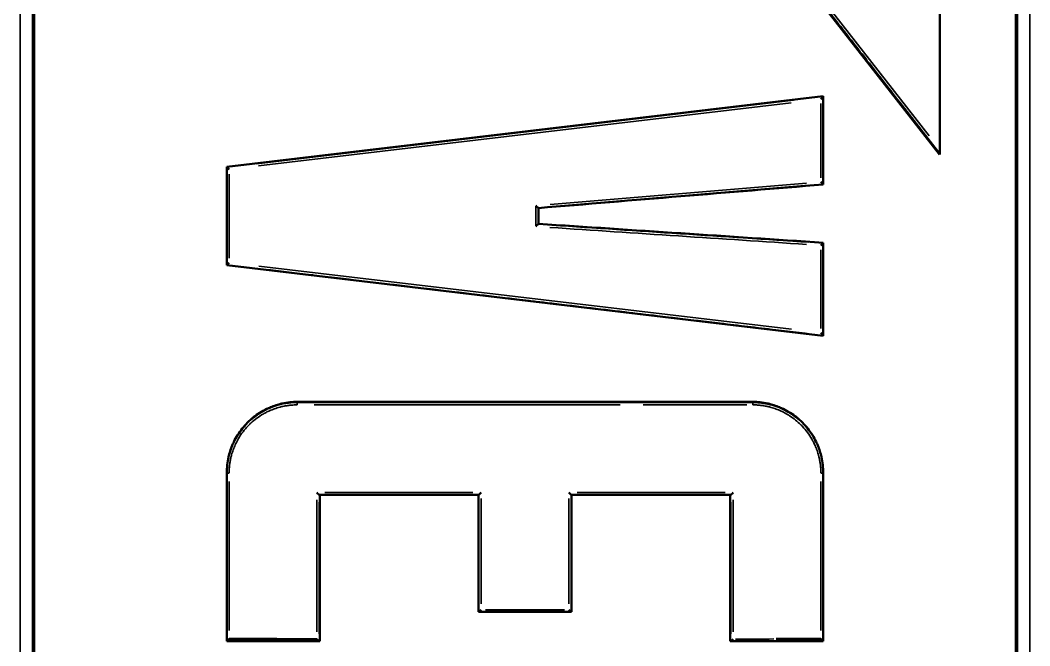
# Model space of a CAD drawing. Header units: millimetres. Extents: x 40 to 2195, y 40 to 1687.
# Drawn here: x 473.9 to 516.92, y 847.66 to 874.3 of the extents above; entities that cross this region are included whole.
import ezdxf

# ---------------------------------------------------------------- set-up
doc = ezdxf.new("R2010")
doc.units = ezdxf.units.MM
doc.header["$LTSCALE"] = 8
doc.layers.add('Visible (ISO)', color=7, linetype='Continuous', lineweight=50)
doc.layers.add('Visible Narrow (ISO)', color=7, linetype='Continuous', lineweight=35)

msp = doc.modelspace()

# ---------------------------------------------------------------- linework, layer by layer
at = {"layer": 'Visible (ISO)'}
for p, q in [((474.442, 930.218), (474.442, 831.294)), ((513.079, 892.137), (513.079, 868.798)), ((503.8, 880.45), (513.073, 868.578)), ((508.114, 871.062), (482.701, 868.053)), ((508.113, 871.046), (508.114, 871.062)), ((508.114, 871.062), (508.114, 867.305)), ((513.078, 868.631), (513.073, 868.578)), ((482.701, 868.053), (482.701, 863.872)), ((482.702, 868.038), (482.701, 868.053)), ((508.113, 867.321), (508.114, 867.305)), ((495.965, 866.318), (495.982, 866.303)), ((495.982, 866.303), (495.982, 865.629)), ((495.965, 865.611), (495.982, 865.629)), ((508.113, 864.808), (508.114, 864.827)), ((508.114, 864.827), (508.114, 860.864)), ((482.702, 863.884), (482.701, 863.872)), ((482.701, 863.872), (508.114, 860.864)), ((508.113, 860.876), (508.114, 860.864)), ((505.095, 858.048), (485.72, 858.048)), ((482.701, 855.028), (482.701, 847.855)), ((508.114, 855.028), (508.114, 847.855)), ((486.635, 854.087), (486.664, 854.084)), ((486.664, 854.084), (486.664, 847.855)), ((493.441, 854.087), (493.426, 854.084)), ((493.426, 854.084), (493.426, 849.101)), ((497.374, 854.087), (497.389, 854.084)), ((497.389, 854.084), (497.389, 849.101)), ((504.18, 854.087), (504.151, 854.084)), ((504.151, 854.084), (504.151, 847.855)), ((493.441, 849.099), (493.426, 849.101)), ((497.374, 849.099), (497.389, 849.101)), ((482.702, 847.851), (482.701, 847.855)), ((486.635, 847.851), (486.664, 847.855)), ((504.18, 847.851), (504.151, 847.855)), ((508.113, 847.851), (508.114, 847.855))]:
    msp.add_line(p, q, dxfattribs=at)
for centre, radius, start, end in [((515.408, 849.656), 1.6, 52.9009, 52.9025), ((515.408, 848.256), 1.25, 39.4588, 39.4624)]:
    msp.add_arc(centre, radius, start, end, dxfattribs=at)
for centre, major_axis, ratio, start_param, end_param in [((508.013, 870.933), (0.1, 0.112), 0.012149, 4.730044, 6.266444), ((513.078, 868.793), (0, 0.162), 0.005788, 3.2059, 4.742276), ((482.802, 867.949), (-0.1, 0.0888), 0.014858, 0.016289, 1.552436), ((496.56, 853.267), (397.122, 33.014), 0.03272, 1.538978, 1.569532), ((508.013, 867.414), (0.1, -0.0921), 0.015945, 0.017934, 1.553905), ((495.865, 866.41), (0.1, -0.092), 0.000427, 4.713902, 6.250028), ((495.865, 865.518), (0.1, 0.0935), 0.00262, 4.711069, 6.247308), ((496.328, 880.841), (-397.491, 26.543), 0.038157, 1.572475, 1.603001), ((508.013, 864.714), (0.1, 0.0936), 0.018756, 4.726414, 6.262529), ((482.802, 863.973), (-0.1, -0.0889), 0.011676, 4.733574, 6.269724), ((508.013, 860.989), (0.1, -0.112), 0.009637, 0.013914, 1.550317), ((486.535, 854.187), (0.1, -0.1), 0.025458, 4.715639, 6.251676), ((495.406, 851.689), (398.157, -0.053), 0.006014, 1.575769, 1.592755), ((493.541, 854.187), (-0.1, -0.1), 0.011994, 0.018047, 1.546589), ((497.274, 854.187), (0.1, -0.1), 0.011991, 4.739171, 6.265135), ((495.408, 851.689), (398.157, 0.012), 0.006014, 1.548835, 1.56582), ((504.28, 854.187), (-0.1, -0.1), 0.02546, 0.031509, 1.567548), ((493.541, 849.199), (-0.1, -0.1), 0.017467, 0.01257, 1.549369), ((497.274, 849.199), (0.1, -0.1), 0.017468, 4.734181, 6.270615), ((495.408, 851.064), (398.535, 0.01), 0.00493, 4.707454, 4.717322), ((482.802, 847.951), (-0.1, -0.1), 0.005369, 6.280922, 7.828102), ((495.408, 864.844), (399, 0), 0.042365, 4.680785, 4.685258), ((495.408, 864.844), (399, 0), 0.042365, 4.685258, 4.690146), ((486.535, 847.951), (0.1, -0.0999), 0.032309, 4.732714, 6.25852), ((504.28, 847.951), (-0.1, -0.1), 0.032307, 0.024669, 1.552106), ((495.408, 864.844), (399, 0), 0.042365, 4.739197, 4.743993), ((508.013, 847.951), (0.1, -0.1), 0.005371, 4.738233, 6.28545), ((495.402, 850.905), (398.318, 0.097), 0.007662, 4.680499, 4.690376), ((495.417, 850.905), (398.238, -0.067), 0.007666, 4.734398, 4.744277)]:
    msp.add_ellipse(centre, major_axis=major_axis, ratio=ratio, start_param=start_param, end_param=end_param, dxfattribs=at)
for points, knots in [([(474.495, 831.342), (474.495, 847.8), (474.495, 864.317), (474.495, 897.321), (474.495, 913.785), (474.495, 930.136)], [-9.905801, -9.905801, -9.905801, -9.905801, -4.95291, -4.95291, -0.00002, -0.00002, -0.00002, -0.00002]), ([(516.32, 831.342), (516.32, 847.8), (516.32, 864.317), (516.32, 897.321), (516.32, 913.785), (516.319, 930.136)], [-9.90586, -9.90586, -9.90586, -9.90586, -4.952944, -4.952944, -0.000029, -0.000029, -0.000029, -0.000029]), ([(516.373, 831.294), (516.373, 835.417), (516.373, 839.54), (516.373, 843.665), (516.373, 847.791), (516.373, 851.918), (516.373, 856.047), (516.373, 860.579), (516.373, 865.113), (516.373, 869.648), (516.373, 873.378), (516.373, 877.108), (516.373, 880.837), (516.373, 885.039), (516.373, 889.239), (516.373, 893.435), (516.373, 897.49), (516.373, 901.541), (516.373, 905.586), (516.373, 909.2), (516.373, 912.809), (516.373, 916.413), (516.373, 920.016), (516.372, 923.615), (516.372, 927.211), (516.372, 928.214), (516.372, 929.217), (516.372, 930.219)], [0, 0, 0, 0, 0.125, 0.125, 0.125, 0.25, 0.25, 0.25, 0.3871702, 0.3871702, 0.3871702, 0.5, 0.5, 0.5, 0.6271482, 0.6271482, 0.6271482, 0.75, 0.75, 0.75, 0.8597323, 0.8597323, 0.8597323, 0.9694057, 0.9694057, 0.9694057, 1, 1, 1, 1]), ([(485.72, 858.048), (485.493, 858.048), (485.268, 858.022), (485.048, 857.972), (484.881, 857.934), (484.717, 857.881), (484.558, 857.815), (484.508, 857.794), (484.458, 857.772), (484.409, 857.748), (484.205, 857.65), (484.013, 857.529), (483.837, 857.388), (483.749, 857.318), (483.665, 857.243), (483.585, 857.163), (483.505, 857.083), (483.429, 856.998), (483.359, 856.909), (483.218, 856.733), (483.097, 856.54), (482.999, 856.336), (482.976, 856.288), (482.954, 856.24), (482.933, 856.19), (482.867, 856.031), (482.814, 855.866), (482.776, 855.699), (482.726, 855.479), (482.701, 855.254), (482.701, 855.028)], [0.0002129, 0.0002129, 0.0002129, 0.0002129, 0.0682186, 0.0682186, 0.0682186, 0.1197794, 0.1197794, 0.1197794, 0.1360873, 0.1360873, 0.1360873, 0.2040715, 0.2040715, 0.2040715, 0.2378501, 0.2378501, 0.2378501, 0.2719392, 0.2719392, 0.2719392, 0.3399862, 0.3399862, 0.3399862, 0.3560066, 0.3560066, 0.3560066, 0.4078502, 0.4078502, 0.4078502, 0.4758006, 0.4758006, 0.4758006, 0.4758006]), ([(508.114, 855.028), (508.114, 855.254), (508.089, 855.48), (508.039, 855.7), (508, 855.867), (507.948, 856.031), (507.882, 856.19), (507.861, 856.24), (507.839, 856.29), (507.815, 856.339), (507.717, 856.543), (507.596, 856.735), (507.455, 856.911), (507.385, 856.999), (507.31, 857.083), (507.23, 857.163), (507.15, 857.243), (507.065, 857.319), (506.976, 857.39), (506.8, 857.53), (506.607, 857.651), (506.403, 857.749), (506.355, 857.772), (506.307, 857.794), (506.257, 857.815), (506.098, 857.881), (505.933, 857.934), (505.766, 857.972), (505.546, 858.022), (505.321, 858.048), (505.095, 858.048)], [0.000001, 0.000001, 0.000001, 0.000001, 0.0680219, 0.0680219, 0.0680219, 0.1196177, 0.1196177, 0.1196177, 0.1359044, 0.1359044, 0.1359044, 0.2038968, 0.2038968, 0.2038968, 0.237701, 0.237701, 0.237701, 0.2717666, 0.2717666, 0.2717666, 0.3398102, 0.3398102, 0.3398102, 0.3558523, 0.3558523, 0.3558523, 0.4076654, 0.4076654, 0.4076654, 0.4756046, 0.4756046, 0.4756046, 0.4756046])]:
    msp.add_open_spline(points, degree=3, knots=knots, dxfattribs=at)
at = {"layer": 'Visible Narrow (ISO)'}
for p, q in [((473.899, 836.191), (473.899, 925.381)), ((516.916, 925.381), (516.916, 836.191)), ((504.417, 879.884), (512.623, 869.381)), ((506.843, 870.896), (483.973, 868.189)), ((506.755, 870.785), (484.059, 868.099)), ((508.016, 870.758), (508.016, 867.59)), ((508.113, 867.508), (508.113, 870.86)), ((482.702, 867.831), (482.702, 864.092)), ((482.799, 864.171), (482.799, 867.751)), ((495.865, 866.365), (495.865, 865.562)), ((508.016, 864.527), (508.016, 861.174)), ((508.113, 861.073), (508.113, 864.611)), ((484.06, 863.823), (506.756, 861.137)), ((485.708, 858.021), (485.719, 858.046)), ((505.107, 858.021), (505.096, 858.046)), ((482.702, 855.015), (482.701, 855.027)), ((508.113, 855.015), (508.114, 855.027)), ((482.799, 848.302), (482.799, 854.658)), ((508.016, 854.658), (508.016, 848.302)), ((493.541, 849.444), (493.541, 853.934)), ((497.274, 853.934), (497.274, 849.444)), ((486.533, 853.872), (486.533, 848.257)), ((504.282, 848.257), (504.282, 853.872))]:
    msp.add_line(p, q, dxfattribs=at)
for centre, major_axis, ratio, start_param, end_param in [((496.554, 853.359), (397.724, 33.063), 0.032731, 1.54078, 1.568279), ((500.695, 865.765), (-106.844, -8.837), 0.008791, 4.647867, 4.750256), ((496.571, 867.213), (0.001, 437.069), 0.001385, 1.572926, 1.574382), ((496.328, 880.845), (-398.036, 26.579), 0.038163, 1.57396, 1.601431), ((496.322, 880.747), (-398.093, 26.582), 0.038162, 1.573723, 1.601196), ((485.708, 857.92), (0, 0.1), 0.024321, 0.131035, 1.496597), ((495.408, 866.091), (-399, 0), 0.020486, 1.548293, 1.580965), ((495.408, 866.091), (-399, 0), 0.020486, 1.583397, 1.594498), ((505.107, 857.92), (0, 0.1), 0.024321, 4.786026, 6.152111), ((482.802, 855.014), (-0.1, 0), 0.026871, 0.079866, 1.462384), ((508.013, 855.014), (0.1, 0), 0.026871, 4.821362, 6.203362), ((495.408, 865.625), (399, 0), 0.028676, 4.691023, 4.70683), ((495.408, 865.625), (399, 0), 0.028676, 4.717949, 4.733755), ((486.651, 867.249), (0.001, 455.535), 0.000034, 1.60038, 1.612707), ((493.435, 867.252), (0, -455.694), 0.000014, 1.531497, 1.541354), ((497.382, 867.25), (0, 455.646), 0.000017, 1.600238, 1.610096), ((504.167, 867.251), (0, -455.577), 0.000029, 1.528885, 1.541212), ((495.408, 865.001), (399, 0), 0.039615, 4.708178, 4.7166), ((495.408, 864.844), (399, 0), 0.042365, 4.73486, 4.738969)]:
    msp.add_ellipse(centre, major_axis=major_axis, ratio=ratio, start_param=start_param, end_param=end_param, dxfattribs=at)
for points in [[(474.425, 930.236), (474.425, 922.051), (474.425, 905.615), (474.425, 880.844), (474.425, 856.032), (474.425, 839.516), (474.425, 831.277)], [(516.39, 831.277), (516.39, 839.516), (516.39, 856.032), (516.39, 880.844), (516.39, 905.615), (516.39, 922.051), (516.39, 930.236)]]:
    msp.add_open_spline(points, degree=3, dxfattribs=at)
for points, knots in [([(503.833, 880.465), (504.256, 879.923), (504.684, 879.376), (505.117, 878.821), (505.29, 878.6), (505.464, 878.377), (505.638, 878.154), (505.775, 877.979), (505.913, 877.802), (506.051, 877.625), (506.336, 877.26), (506.624, 876.892), (506.914, 876.521), (506.971, 876.448), (507.028, 876.375), (507.085, 876.301), (507.43, 875.86), (507.778, 875.416), (508.125, 874.971), (508.204, 874.869), (508.284, 874.767), (508.364, 874.665), (508.429, 874.582), (508.493, 874.5), (508.558, 874.417), (508.961, 873.9), (509.365, 873.384), (509.77, 872.866), (509.844, 872.77), (509.919, 872.675), (509.993, 872.58), (510.228, 872.279), (510.463, 871.979), (510.699, 871.676), (510.956, 871.347), (511.215, 871.015), (511.475, 870.683), (512.006, 870.004), (512.541, 869.319), (513.078, 868.631)], [0, 0, 0, 0, 0.1461586, 0.1461586, 0.1461586, 0.2043602, 0.2043602, 0.2043602, 0.25, 0.25, 0.25, 0.3440258, 0.3440258, 0.3440258, 0.3625777, 0.3625777, 0.3625777, 0.4743193, 0.4743193, 0.4743193, 0.5, 0.5, 0.5, 0.5208071, 0.5208071, 0.5208071, 0.6508559, 0.6508559, 0.6508559, 0.6747772, 0.6747772, 0.6747772, 0.75, 0.75, 0.75, 0.8321368, 0.8321368, 0.8321368, 1, 1, 1, 1]), ([(482.702, 863.884), (483.963, 863.735), (485.184, 863.59), (486.362, 863.451), (486.719, 863.409), (487.072, 863.367), (487.421, 863.326), (488.09, 863.246), (488.743, 863.169), (489.384, 863.093), (489.991, 863.021), (490.587, 862.951), (491.173, 862.882), (491.219, 862.876), (491.265, 862.871), (491.311, 862.865), (491.398, 862.855), (491.485, 862.845), (491.571, 862.834), (491.622, 862.828), (491.672, 862.822), (491.722, 862.816), (492.307, 862.747), (492.883, 862.679), (493.452, 862.612), (494.03, 862.543), (494.601, 862.476), (495.168, 862.409), (495.356, 862.386), (495.544, 862.364), (495.731, 862.342), (495.937, 862.318), (496.142, 862.293), (496.347, 862.269), (496.907, 862.203), (497.466, 862.137), (498.027, 862.07), (498.563, 862.007), (499.1, 861.943), (499.642, 861.879), (499.647, 861.878), (499.653, 861.878), (499.658, 861.877), (500.119, 861.823), (500.583, 861.768), (501.052, 861.712), (501.622, 861.645), (502.199, 861.576), (502.785, 861.507), (503.097, 861.47), (503.411, 861.433), (503.729, 861.395), (504.498, 861.304), (505.286, 861.211), (506.089, 861.116), (506.753, 861.037), (507.428, 860.958), (508.113, 860.876)], [0, 0, 0, 0, 0.127896, 0.127896, 0.127896, 0.1666667, 0.1666667, 0.1666667, 0.240897, 0.240897, 0.240897, 0.3112393, 0.3112393, 0.3112393, 0.3167755, 0.3167755, 0.3167755, 0.3272358, 0.3272358, 0.3272358, 0.3333333, 0.3333333, 0.3333333, 0.4042537, 0.4042537, 0.4042537, 0.4761567, 0.4761567, 0.4761567, 0.5, 0.5, 0.5, 0.5261369, 0.5261369, 0.5261369, 0.5976218, 0.5976218, 0.5976218, 0.6659806, 0.6659806, 0.6659806, 0.6666667, 0.6666667, 0.6666667, 0.7248598, 0.7248598, 0.7248598, 0.795667, 0.795667, 0.795667, 0.8333333, 0.8333333, 0.8333333, 0.9245985, 0.9245985, 0.9245985, 1, 1, 1, 1]), ([(485.708, 858.02), (485.582, 858.02), (485.456, 858.012), (485.277, 857.989), (485.223, 857.981), (485.089, 857.957), (485.01, 857.939), (484.809, 857.885), (484.687, 857.844), (484.49, 857.763), (484.411, 857.727), (484.291, 857.665), (484.248, 857.642), (484.081, 857.546), (483.962, 857.465), (483.769, 857.313), (483.691, 857.245), (483.605, 857.162), (483.593, 857.15), (483.495, 857.051), (483.413, 856.959), (483.261, 856.764), (483.191, 856.662), (483.12, 856.543), (483.112, 856.529), (483.096, 856.502), (483.089, 856.489), (483.024, 856.372), (482.973, 856.267), (482.884, 856.05), (482.846, 855.94), (482.811, 855.815), (482.808, 855.803), (482.792, 855.744), (482.78, 855.697), (482.746, 855.537), (482.728, 855.423), (482.707, 855.21), (482.702, 855.112), (482.702, 855.014)], [0.0000049, 0.0000049, 0.0000049, 0.0000049, 0.0802062, 0.0802062, 0.1149888, 0.1149888, 0.1666667, 0.1666667, 0.2476357, 0.2476357, 0.302277, 0.302277, 0.3333333, 0.3333333, 0.4242645, 0.4242645, 0.489484, 0.489484, 0.5, 0.5, 0.5783644, 0.5783644, 0.6569227, 0.6569227, 0.6666667, 0.6666667, 0.6767098, 0.6767098, 0.7510871, 0.7510871, 0.8252424, 0.8252424, 0.8333333, 0.8333333, 0.863957, 0.863957, 0.9375224, 0.9375224, 1, 1, 1, 1]), ([(485.706, 857.919), (485.644, 857.918), (485.583, 857.916), (485.461, 857.908), (485.4, 857.903), (485.287, 857.888), (485.236, 857.88), (485.125, 857.86), (485.065, 857.847), (484.99, 857.829), (484.975, 857.825), (484.886, 857.801), (484.813, 857.778), (484.668, 857.727), (484.596, 857.699), (484.476, 857.645), (484.426, 857.622), (484.336, 857.575), (484.296, 857.553), (484.16, 857.475), (484.068, 857.415), (483.89, 857.284), (483.805, 857.214), (483.711, 857.126), (483.697, 857.113), (483.673, 857.089), (483.661, 857.078), (483.577, 856.993), (483.508, 856.916), (483.378, 856.756), (483.318, 856.672), (483.236, 856.545), (483.211, 856.504), (483.18, 856.449), (483.172, 856.437), (483.128, 856.357), (483.094, 856.288), (483.03, 856.149), (483.001, 856.078), (482.949, 855.935), (482.926, 855.863), (482.903, 855.78), (482.9, 855.769), (482.885, 855.714), (482.874, 855.671), (482.852, 855.567), (482.841, 855.507), (482.823, 855.387), (482.815, 855.326), (482.805, 855.206), (482.801, 855.145), (482.799, 855.06), (482.799, 855.036), (482.799, 855.011)], [0, 0, 0, 0, 0.040185, 0.040185, 0.080863, 0.080863, 0.115475, 0.115475, 0.156169, 0.156169, 0.166667, 0.166667, 0.216934, 0.216934, 0.267397, 0.267397, 0.303094, 0.303094, 0.333333, 0.333333, 0.405153, 0.405153, 0.477396, 0.477396, 0.489696, 0.489696, 0.5, 0.5, 0.567711, 0.567711, 0.635156, 0.635156, 0.666667, 0.666667, 0.676248, 0.676248, 0.726214, 0.726214, 0.776172, 0.776172, 0.825855, 0.825855, 0.833333, 0.833333, 0.863319, 0.863319, 0.90382, 0.90382, 0.944276, 0.944276, 0.984176, 0.984176, 1, 1, 1, 1]), ([(505.107, 858.02), (504.642, 858.02), (504.157, 858.02), (503.652, 858.02), (503.261, 858.02), (502.857, 858.02), (502.44, 858.02), (502.399, 858.02), (502.358, 858.02), (502.317, 858.02), (501.823, 858.02), (501.311, 858.02), (500.785, 858.02), (500.302, 858.02), (499.808, 858.02), (499.306, 858.02), (499.261, 858.02), (499.215, 858.02), (499.169, 858.02), (499.151, 858.02), (499.133, 858.02), (499.114, 858.02), (498.957, 858.02), (498.799, 858.02), (498.641, 858.02), (498.236, 858.02), (497.826, 858.02), (497.414, 858.02), (496.84, 858.02), (496.26, 858.02), (495.678, 858.02), (495.669, 858.02), (495.66, 858.02), (495.65, 858.02), (495.073, 858.02), (494.493, 858.02), (493.914, 858.02), (493.335, 858.02), (492.756, 858.02), (492.182, 858.02), (492.144, 858.02), (492.107, 858.02), (492.069, 858.02), (491.561, 858.02), (491.057, 858.02), (490.559, 858.02), (490.051, 858.02), (489.551, 858.02), (489.061, 858.02), (488.974, 858.02), (488.886, 858.02), (488.799, 858.02), (488.737, 858.02), (488.675, 858.02), (488.613, 858.02), (488.015, 858.02), (487.434, 858.02), (486.869, 858.02), (486.475, 858.02), (486.088, 858.02), (485.708, 858.02)], [0, 0, 0, 0, 0.0900588, 0.0900588, 0.0900588, 0.1598038, 0.1598038, 0.1598038, 0.1666667, 0.1666667, 0.1666667, 0.2486316, 0.2486316, 0.2486316, 0.3237626, 0.3237626, 0.3237626, 0.3305966, 0.3305966, 0.3305966, 0.3333333, 0.3333333, 0.3333333, 0.3567519, 0.3567519, 0.3567519, 0.4166667, 0.4166667, 0.4166667, 0.5, 0.5, 0.5, 0.5013409, 0.5013409, 0.5013409, 0.5840038, 0.5840038, 0.5840038, 0.6666667, 0.6666667, 0.6666667, 0.6720827, 0.6720827, 0.6720827, 0.7452647, 0.7452647, 0.7452647, 0.8199258, 0.8199258, 0.8199258, 0.8333333, 0.8333333, 0.8333333, 0.8429008, 0.8429008, 0.8429008, 0.9354731, 0.9354731, 0.9354731, 1, 1, 1, 1]), ([(508.113, 855.014), (508.113, 855.14), (508.105, 855.266), (508.082, 855.445), (508.074, 855.499), (508.05, 855.633), (508.032, 855.712), (507.978, 855.913), (507.937, 856.034), (507.856, 856.232), (507.82, 856.311), (507.758, 856.431), (507.735, 856.474), (507.639, 856.641), (507.558, 856.76), (507.406, 856.953), (507.338, 857.031), (507.255, 857.117), (507.243, 857.129), (507.144, 857.228), (507.052, 857.309), (506.857, 857.461), (506.755, 857.531), (506.635, 857.602), (506.622, 857.61), (506.595, 857.626), (506.581, 857.633), (506.46, 857.701), (506.348, 857.754), (506.126, 857.844), (506.015, 857.882), (505.896, 857.915), (505.89, 857.916), (505.837, 857.93), (505.79, 857.942), (505.63, 857.976), (505.516, 857.994), (505.303, 858.015), (505.205, 858.02), (505.107, 858.02)], [0, 0, 0, 0, 0.0801953, 0.0801953, 0.1150105, 0.1150105, 0.1666667, 0.1666667, 0.2474355, 0.2474355, 0.302298, 0.302298, 0.3333333, 0.3333333, 0.4241811, 0.4241811, 0.4895035, 0.4895035, 0.5, 0.5, 0.5783408, 0.5783408, 0.6569091, 0.6569091, 0.6666667, 0.6666667, 0.6767282, 0.6767282, 0.7550308, 0.7550308, 0.8292962, 0.8292962, 0.8333333, 0.8333333, 0.8639742, 0.8639742, 0.9375378, 0.9375378, 0.9999958, 0.9999958, 0.9999958, 0.9999958]), ([(508.016, 855.011), (508.016, 855.073), (508.014, 855.134), (508.006, 855.256), (508.001, 855.317), (507.986, 855.43), (507.978, 855.481), (507.958, 855.592), (507.945, 855.652), (507.927, 855.727), (507.923, 855.742), (507.899, 855.831), (507.876, 855.904), (507.825, 856.049), (507.797, 856.121), (507.743, 856.241), (507.72, 856.291), (507.673, 856.381), (507.651, 856.422), (507.573, 856.557), (507.513, 856.649), (507.382, 856.826), (507.312, 856.911), (507.224, 857.006), (507.211, 857.02), (507.186, 857.045), (507.175, 857.056), (507.091, 857.14), (507.014, 857.209), (506.854, 857.339), (506.77, 857.399), (506.643, 857.481), (506.602, 857.506), (506.547, 857.537), (506.534, 857.545), (506.455, 857.589), (506.386, 857.623), (506.247, 857.687), (506.176, 857.716), (506.033, 857.768), (505.961, 857.791), (505.878, 857.815), (505.867, 857.817), (505.812, 857.832), (505.768, 857.843), (505.665, 857.865), (505.605, 857.876), (505.485, 857.894), (505.424, 857.902), (505.303, 857.912), (505.243, 857.916), (505.158, 857.918), (505.134, 857.918), (505.109, 857.919)], [0, 0, 0, 0, 0.040178, 0.040178, 0.080849, 0.080849, 0.115497, 0.115497, 0.156185, 0.156185, 0.166667, 0.166667, 0.21691, 0.21691, 0.267346, 0.267346, 0.303115, 0.303115, 0.333333, 0.333333, 0.405084, 0.405084, 0.477262, 0.477262, 0.489716, 0.489716, 0.5, 0.5, 0.567738, 0.567738, 0.635222, 0.635222, 0.666667, 0.666667, 0.676267, 0.676267, 0.726259, 0.726259, 0.776243, 0.776243, 0.82595, 0.82595, 0.833333, 0.833333, 0.863337, 0.863337, 0.903844, 0.903844, 0.944306, 0.944306, 0.984213, 0.984213, 1, 1, 1, 1]), ([(482.702, 855.014), (482.702, 854.506), (482.702, 854.001), (482.702, 853.279), (482.702, 853.056), (482.702, 852.758), (482.702, 852.681), (482.702, 852.233), (482.702, 851.867), (482.702, 851.135), (482.702, 850.769), (482.702, 850.357), (482.702, 850.315), (482.702, 850.273), (482.702, 849.782), (482.702, 849.281), (482.702, 848.469), (482.702, 848.161), (482.702, 847.851)], [0, 0, 0, 0, 0.2074702, 0.2074702, 0.3006503, 0.3006503, 0.3333333, 0.3333333, 0.4911427, 0.4911427, 0.648863, 0.648863, 0.6666667, 0.6666667, 0.6666667, 0.8745405, 0.8745405, 1, 1, 1, 1]), ([(508.113, 847.851), (508.113, 848.397), (508.113, 848.95), (508.113, 849.508), (508.113, 849.608), (508.113, 849.707), (508.113, 849.806), (508.113, 849.915), (508.113, 850.024), (508.113, 850.133), (508.113, 850.549), (508.113, 850.968), (508.113, 851.393), (508.113, 851.753), (508.113, 852.117), (508.113, 852.488), (508.113, 852.505), (508.113, 852.521), (508.113, 852.538), (508.113, 853.137), (508.113, 853.755), (508.113, 854.387), (508.113, 854.595), (508.113, 854.804), (508.113, 855.014)], [0, 0, 0, 0, 0.243001, 0.243001, 0.243001, 0.286188, 0.286188, 0.286188, 0.333333, 0.333333, 0.333333, 0.513828, 0.513828, 0.513828, 0.666667, 0.666667, 0.666667, 0.67343, 0.67343, 0.67343, 0.919387, 0.919387, 0.919387, 1, 1, 1, 1]), ([(486.635, 854.087), (486.957, 854.087), (487.283, 854.087), (487.613, 854.087), (487.994, 854.087), (488.38, 854.087), (488.77, 854.087), (489.238, 854.087), (489.712, 854.087), (490.197, 854.087), (490.469, 854.087), (490.745, 854.087), (491.024, 854.087), (491.663, 854.087), (492.322, 854.087), (492.999, 854.087), (493.146, 854.087), (493.293, 854.087), (493.441, 854.087)], [0, 0, 0, 0, 0.15495, 0.15495, 0.15495, 0.333333, 0.333333, 0.333333, 0.546903, 0.546903, 0.546903, 0.666667, 0.666667, 0.666667, 0.940711, 0.940711, 0.940711, 1, 1, 1, 1]), ([(497.374, 854.087), (497.757, 854.087), (498.144, 854.087), (498.865, 854.087), (499.196, 854.087), (499.981, 854.087), (500.436, 854.087), (500.958, 854.087), (501.015, 854.087), (501.306, 854.087), (501.542, 854.087), (502.436, 854.087), (503.112, 854.087), (503.929, 854.087), (504.054, 854.087), (504.18, 854.087)], [0, 0, 0, 0, 0.181533, 0.181533, 0.333333, 0.333333, 0.538519, 0.538519, 0.563826, 0.563826, 0.666667, 0.666667, 0.949142, 0.949142, 1, 1, 1, 1])]:
    msp.add_open_spline(points, degree=3, knots=knots, dxfattribs=at)

doc.saveas('drawing.dxf')
